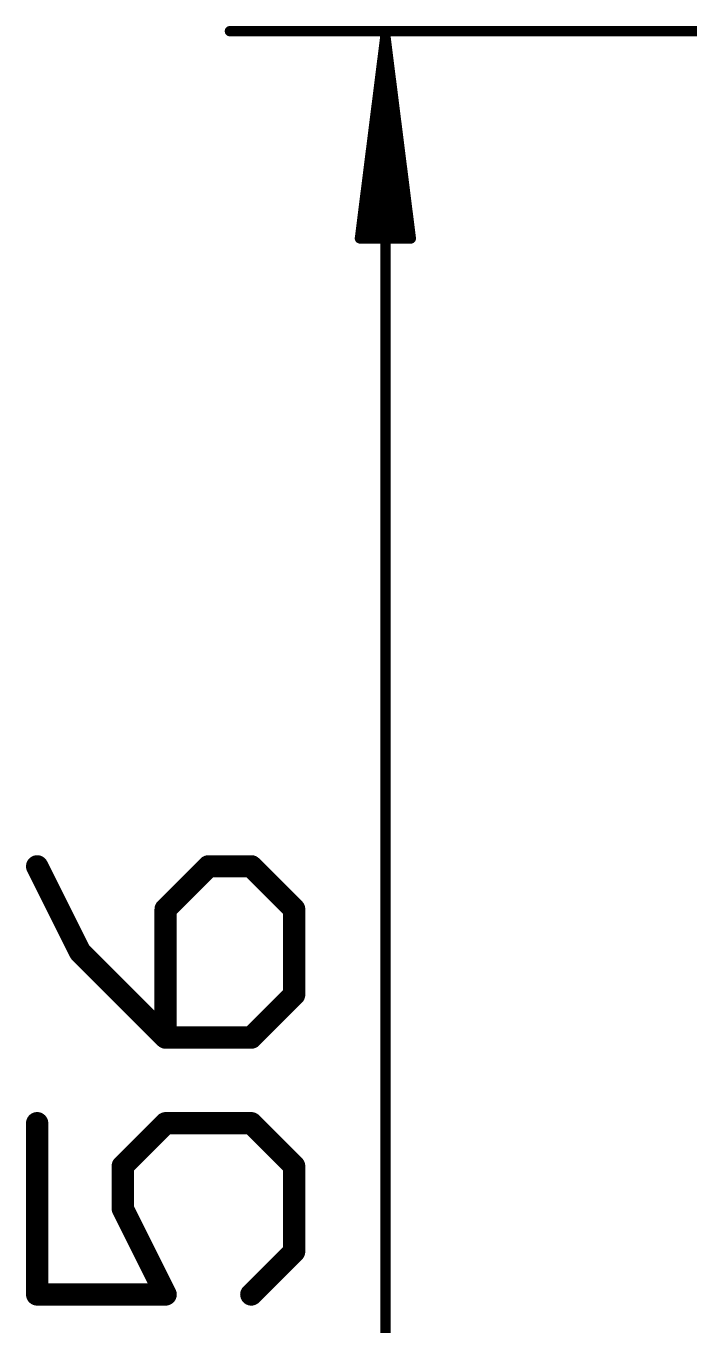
# Model space of a CAD drawing. Extents: x -8.4 to 31.7, y -7.2 to 47.3.
# Drawn here: x -8.44 to -0.12, y 21.22 to 37.53 of the extents above; entities that cross this region are included whole.
import ezdxf

# ---------------------------------------------------------------- set-up
doc = ezdxf.new("R2010")
doc.units = 0
doc.layers.add('51', color=253, linetype='CONTINUOUS')

msp = doc.modelspace()

# ---------------------------------------------------------------- linework, layer by layer
at = {"layer": '51'}
for points, const_width in [([(1.905, 37.465), (-5.887, 37.465)], 0.13), ([(-3.937, 37.4), (-4.2562, 34.865)], 0.13), ([(-3.937, 37.4), (-4.197, 34.865)], 0.13), ([(-3.937, 37.4), (-4.067, 34.865)], 0.13), ([(-3.937, 37.4), (-3.937, 1.97)], 0.13), ([(-3.6178, 34.865), (-3.937, 37.4)], 0.13), ([(-3.807, 34.865), (-3.937, 37.4)], 0.13), ([(-3.677, 34.865), (-3.937, 37.4)], 0.13), ([(-4.2562, 34.865), (-3.6178, 34.865)], 0.13), ([(-8.3051, 26.9873), (-7.7678, 25.9128)], 0.2794), ([(-6.1562, 26.9873), (-6.6934, 26.45)], 0.2794), ([(-5.6189, 26.9873), (-6.1562, 26.9873)], 0.2794), ([(-5.0817, 26.45), (-5.6189, 26.9873)], 0.2794), ([(-6.6934, 26.45), (-6.6934, 24.8384)], 0.2794), ([(-5.0817, 25.3756), (-5.0817, 26.45)], 0.2794), ([(-7.7678, 25.9128), (-6.6934, 24.8384)], 0.2794), ([(-5.6189, 24.8384), (-5.0817, 25.3756)], 0.2794), ([(-6.6934, 24.8384), (-5.6189, 24.8384)], 0.2794), ([(-8.3051, 23.7645), (-8.3051, 21.6156)], 0.2794), ([(-7.2306, 23.2273), (-6.6934, 23.7645)], 0.2794), ([(-6.6934, 23.7645), (-5.6189, 23.7645)], 0.2794), ([(-5.6189, 23.7645), (-5.0817, 23.2273)], 0.2794), ([(-7.2306, 22.6901), (-7.2306, 23.2273)], 0.2794), ([(-5.0817, 23.2273), (-5.0817, 22.1528)], 0.2794), ([(-6.6934, 21.6156), (-7.2306, 22.6901)], 0.2794), ([(-5.0817, 22.1528), (-5.6189, 21.6156)], 0.2794), ([(-8.3051, 21.6156), (-6.6934, 21.6156)], 0.2794)]:
    msp.add_lwpolyline(points, dxfattribs=dict(at, const_width=const_width))
for points, const_width in [([(-5.887, 37.4975, 1), (-5.887, 37.4325)], 0.065), ([(-3.9045, 37.4, 1), (-3.9695, 37.4)], 0.065), ([(-3.9048, 37.4041, 1), (-3.9692, 37.3959)], 0.065), ([(-3.9045, 37.3983, 1), (-3.9695, 37.4017)], 0.065), ([(-3.9045, 37.4017, 1), (-3.9695, 37.3983)], 0.065), ([(-3.9047, 37.4033, 1), (-3.9693, 37.3967)], 0.065), ([(-3.9047, 37.3967, 1), (-3.9693, 37.4033)], 0.065), ([(-3.9048, 37.3959, 1), (-3.9692, 37.4041)], 0.065), ([(-4.2562, 34.8975, 1), (-4.2562, 34.8325)], 0.065), ([(-3.6178, 34.8325, 1), (-3.6178, 34.8975)], 0.065), ([(-4.2885, 34.8691, 1), (-4.224, 34.8609)], 0.065), ([(-4.2293, 34.8683, 1), (-4.1647, 34.8617)], 0.065), ([(-4.0995, 34.8667, 1), (-4.0345, 34.8633)], 0.065), ([(-3.8395, 34.8633, 1), (-3.7745, 34.8667)], 0.065), ([(-3.7093, 34.8617, 1), (-3.6447, 34.8683)], 0.065), ([(-3.65, 34.8609, 1), (-3.5855, 34.8691)], 0.065), ([(-8.2426, 27.0185, 1), (-8.3675, 26.956)], 0.1397), ([(-6.1562, 27.0571, 1), (-6.1562, 26.9174)], 0.1397), ([(-6.1068, 26.9379, 1), (-6.2055, 27.0367)], 0.1397), ([(-5.5695, 27.0367, 1), (-5.6683, 26.9379)], 0.1397), ([(-5.6189, 26.9174, 1), (-5.6189, 27.0571)], 0.1397), ([(-6.6235, 26.45, 1), (-6.7632, 26.45)], 0.1397), ([(-5.0119, 26.45, 1), (-5.1516, 26.45)], 0.1397), ([(-6.7428, 26.4994, 1), (-6.644, 26.4007)], 0.1397), ([(-5.1311, 26.4007, 1), (-5.0323, 26.4994)], 0.1397), ([(-7.7184, 25.9622, 1), (-7.8172, 25.8634)], 0.1397), ([(-7.8303, 25.8816, 1), (-7.7054, 25.9441)], 0.1397), ([(-5.1516, 25.3756, 1), (-5.0119, 25.3756)], 0.1397), ([(-5.0323, 25.3262, 1), (-5.1311, 25.425)], 0.1397), ([(-6.6934, 24.9082, 1), (-6.6934, 24.7685)], 0.1397), ([(-6.7428, 24.789, 1), (-6.644, 24.8878)], 0.1397), ([(-5.6683, 24.8878, 1), (-5.5695, 24.789)], 0.1397), ([(-5.6189, 24.7685, 1), (-5.6189, 24.9082)], 0.1397), ([(-6.7632, 24.8384, 1), (-6.6235, 24.8384)], 0.1397), ([(-8.2352, 23.7645, 1), (-8.3749, 23.7645)], 0.1397), ([(-6.6934, 23.8344, 1), (-6.6934, 23.6947)], 0.1397), ([(-6.644, 23.7151, 1), (-6.7428, 23.8139)], 0.1397), ([(-5.5695, 23.8139, 1), (-5.6683, 23.7151)], 0.1397), ([(-5.6189, 23.6947, 1), (-5.6189, 23.8344)], 0.1397), ([(-7.1608, 23.2273, 1), (-7.3005, 23.2273)], 0.1397), ([(-7.28, 23.2767, 1), (-7.1812, 23.1779)], 0.1397), ([(-5.0119, 23.2273, 1), (-5.1516, 23.2273)], 0.1397), ([(-5.1311, 23.1779, 1), (-5.0323, 23.2767)], 0.1397), ([(-7.3005, 22.6901, 1), (-7.1608, 22.6901)], 0.1397), ([(-7.1681, 22.7213, 1), (-7.2931, 22.6588)], 0.1397), ([(-5.1516, 22.1528, 1), (-5.0119, 22.1528)], 0.1397), ([(-5.0323, 22.1035, 1), (-5.1311, 22.2022)], 0.1397), ([(-8.3051, 21.6855, 1), (-8.3051, 21.5458)], 0.1397), ([(-6.7559, 21.5844, 1), (-6.6309, 21.6469)], 0.1397), ([(-6.6934, 21.5458, 1), (-6.6934, 21.6855)], 0.1397), ([(-5.6683, 21.665, 1), (-5.5695, 21.5662)], 0.1397), ([(-8.3749, 21.6156, 1), (-8.2352, 21.6156)], 0.1397)]:
    msp.add_lwpolyline(points, format="xyb", dxfattribs=dict(at, const_width=const_width))

doc.saveas('drawing.dxf')
